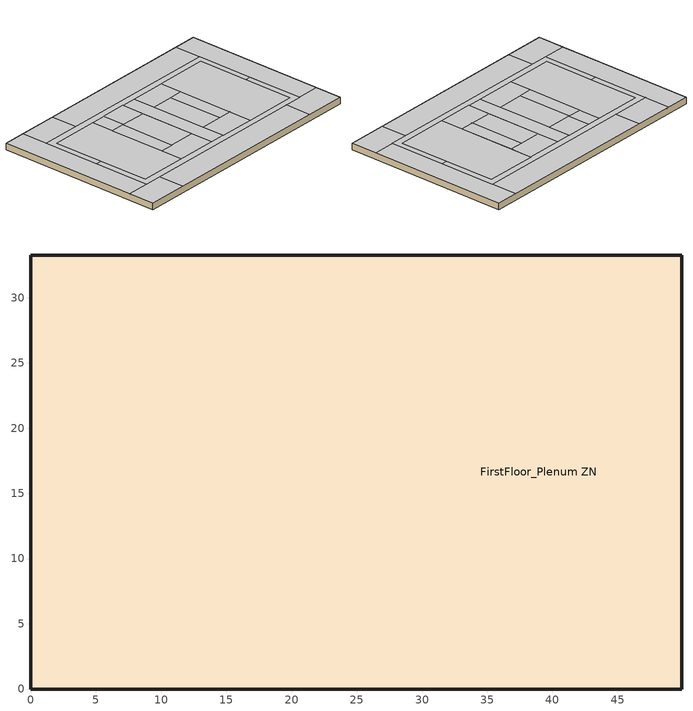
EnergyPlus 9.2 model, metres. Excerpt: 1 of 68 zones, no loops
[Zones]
FirstFloor_Plenum ZN
 floor to Lounge_Bot ZN (Typical Interior Floor): 33.34,5.34 33.34,0 16.57,0 16.57,5.34 z2.74
 floor to ActiveStorage_Bot_2 ZN (Typical Interior Floor): 33.67,11.04 33.67,6.56 26.48,6.56 26.48,11.04 z2.74
 floor to ConfRoom_Bot_2 ZN (Typical Interior Floor): 49.91,5.34 49.91,0 41.84,0 41.84,5.34 z2.74
 floor to ActiveStorage_Bot_4 ZN (Typical Interior Floor): 18.31,26.71 18.31,22.23 15.35,22.23 15.35,26.71 z2.74
 floor to EnclosedOffice_Bot_2 ZN (Typical Interior Floor): 49.91,33.27 49.91,5.34 45.41,5.34 45.41,33.27 z2.74
 floor to Stair_Bot_1 ZN (Typical Interior Floor): 18.1,22.23 18.1,11.04 15.35,11.04 15.35,22.23 z2.74
 floor to EnclosedOffice_Bot_3 ZN (Typical Interior Floor): 16.57,5.34 16.57,0 8.07,0 8.07,5.34 z2.74
 floor to Corridor_Bot_2 ZN (Typical Interior Floor): 45.41,27.93 45.41,16.64 44.19,16.64 44.19,26.71 5.72,26.71 5.72,16.64 4.5,16.64 4.5,27.93 z2.74
 floor to Dining_Bot ZN (Typical Interior Floor): 23.43,26.71 23.43,22.23 18.31,22.23 18.31,26.71 z2.74
 floor to ActiveStorage_Bot_3 ZN (Typical Interior Floor): 33.67,26.71 33.67,22.23 26.48,22.23 26.48,26.71 z2.74
 floor to Corridor_Bot_1 ZN (Typical Interior Floor): 45.41,16.64 45.41,5.34 4.5,5.34 4.5,16.64 5.72,16.64 5.72,6.56 44.19,6.56 44.19,16.64 z2.74
 floor to Mechanical_Bot ZN (Typical Interior Floor): 30.93,22.23 30.93,11.04 26.48,11.04 26.48,22.23 z2.74
 floor to Lobby_Bot ZN (Typical Interior Floor): 26.48,26.71 26.48,6.56 23.43,6.56 23.43,26.71 z2.74
 floor to ConfRoom_Bot_1 ZN (Typical Interior Floor): 8.07,5.34 8.07,0 0,0 0,5.34 z2.74
 floor to ClassRoom_Bot ZN (Typical Interior Floor): 10.08,33.27 10.08,27.93 4.5,27.93 4.5,33.27 z2.74
 floor to Restroom_Bot ZN (Typical Interior Floor): 23.43,22.23 23.43,11.04 18.1,11.04 18.1,22.23 z2.74
 floor to EnclosedOffice_Bot_4 ZN (Typical Interior Floor): 41.84,5.34 41.84,0 33.34,0 33.34,5.34 z2.74
 floor to ActiveStorage_Bot_1 ZN (Typical Interior Floor): 23.43,11.04 23.43,6.56 15.35,6.56 15.35,11.04 z2.74
 floor to Stair_Bot_2 ZN (Typical Interior Floor): 33.67,22.23 33.67,11.04 30.93,11.04 30.93,22.23 z2.74
 floor to EnclosedOffice_Bot_1 ZN (Typical Interior Floor): 4.5,33.27 4.5,5.34 0,5.34 0,33.27 z2.74
 floor to OpenOffice_Bot_2 ZN (Typical Interior Floor): 44.19,26.71 44.19,6.56 33.67,6.56 33.67,26.71 z2.74
 floor to OpenOffice_Bot_3 ZN (Typical Interior Floor): 45.41,33.27 45.41,27.93 10.08,27.93 10.08,33.27 z2.74
 floor to OpenOffice_Bot_1 ZN (Typical Interior Floor): 15.35,26.71 15.35,6.56 5.72,6.56 5.72,26.71 z2.74
 wall outside (Typical Insulated Steel Framed Exterior Wall R-18.18): 49.91,0 49.91,33.27 0,33.27 0,0 49.91,0 z2.74:3.96
 ceiling to EnclosedOffice_Mid_1 ZN (Typical Interior Ceiling): 4.5,5.34 4.5,33.27 0,33.27 0,5.34 z3.96
 ceiling to Dining_Mid ZN (Typical Interior Ceiling): 23.43,22.23 23.43,26.71 18.31,26.71 18.31,22.23 z3.96
 ceiling to OpenOffice_Mid_2 ZN (Typical Interior Ceiling): 44.19,6.56 44.19,26.71 33.67,26.71 33.67,6.56 z3.96
 ceiling to Stair_Mid_1 ZN (Typical Interior Ceiling): 18.1,11.04 18.1,22.23 15.35,22.23 15.35,11.04 z3.96
 ceiling to Corridor_Mid_2 ZN (Typical Interior Ceiling): 45.41,16.64 45.41,27.93 4.5,27.93 4.5,16.64 5.72,16.64 5.72,26.71 44.19,26.71 44.19,16.64 z3.96
 ceiling to ActiveStorage_Mid_2 ZN (Typical Interior Ceiling): 33.67,6.56 33.67,11.04 26.48,11.04 26.48,6.56 z3.96
 ceiling to Corridor_Mid_1 ZN (Typical Interior Ceiling): 45.41,5.34 45.41,16.64 44.19,16.64 44.19,6.56 5.72,6.56 5.72,16.64 4.5,16.64 4.5,5.34 z3.96
 ceiling to ActiveStorage_Mid_1 ZN (Typical Interior Ceiling): 23.43,6.56 23.43,11.04 15.35,11.04 15.35,6.56 z3.96
 ceiling to Stair_Mid_2 ZN (Typical Interior Ceiling): 33.67,11.04 33.67,22.23 30.93,22.23 30.93,11.04 z3.96
 ceiling to OpenOffice_Mid_1 ZN (Typical Interior Ceiling): 15.35,6.56 15.35,26.71 5.72,26.71 5.72,6.56 z3.96
 ceiling to OpenOffice_Mid_4 ZN (Typical Interior Ceiling): 41.84,0 41.84,5.34 8.07,5.34 8.07,0 z3.96
 ceiling to ConfRoom_Mid_1 ZN (Typical Interior Ceiling): 8.07,0 8.07,5.34 0,5.34 0,0 z3.96
 ceiling to Mechanical_Mid ZN (Typical Interior Ceiling): 30.93,11.04 30.93,22.23 26.48,22.23 26.48,11.04 z3.96
 ceiling to EnclosedOffice_Mid_3 ZN (Typical Interior Ceiling): 12.39,27.93 12.39,33.27 4.5,33.27 4.5,27.93 z3.96
 ceiling to ConfRoom_Mid_2 ZN (Typical Interior Ceiling): 49.91,0 49.91,5.34 41.84,5.34 41.84,0 z3.96
 ceiling to EnclosedOffice_Mid_2 ZN (Typical Interior Ceiling): 49.91,5.34 49.91,33.27 45.41,33.27 45.41,5.34 z3.96
 ceiling to OpenOffice_Mid_3 ZN (Typical Interior Ceiling): 45.41,27.93 45.41,33.27 12.39,33.27 12.39,27.93 z3.96
 ceiling to ActiveStorage_Mid_3 ZN (Typical Interior Ceiling): 33.67,22.23 33.67,26.71 26.48,26.71 26.48,22.23 z3.96
 ceiling to Lobby_Mid ZN (Typical Interior Ceiling): 26.48,6.56 26.48,26.71 23.43,26.71 23.43,6.56 z3.96
 ceiling to Restroom_Mid ZN (Typical Interior Ceiling): 23.43,11.04 23.43,22.23 18.1,22.23 18.1,11.04 z3.96
 ceiling to ActiveStorage_Mid_4 ZN (Typical Interior Ceiling): 18.31,22.23 18.31,26.71 15.35,26.71 15.35,22.23 z3.96
[Building]
-MediumOfficeDetailed-ASHRAE 169-2006-5A created: 2020-01-27 09:25:39 -0800: Terrain=City
[Site:Location]
Chicago Ohare Intl Ap_IL_USA: Latitude {deg}=41.98; Longitude {deg}=-87.92; Time Zone {hr}=-6; Elevation {m}=201
[SizingPeriod:DesignDay] Day of Month=21; Dry-Bulb Temperature Range Modifier Type=DefaultMultipliers; Humidity Condition Type=Wetbulb; Barometric Pressure {Pa}=98934; Rain Indicator=No; Snow Indicator=No; Daylight Saving Time Indicator=No
Name | Month | Day Type | Maximum Dry-Bulb Temperature {C} | Daily Dry-Bulb Temperature Range {deltaC} | Wetbulb or DewPoint at Maximum Dry-Bulb {C} | Wind Speed {m/s} | Wind Direction {deg} | Solar Model Indicator | ASHRAE Clear Sky Optical Depth for Beam Irradiance (taub) | ASHRAE Clear Sky Optical Depth for Diffuse Irradiance (taud) | Sky Clearness
Chicago Ohare Intl Ap Ann Clg .4% Condns DB=>MWB | 7 | SummerDesignDay | 33.3 | 10.5 | 23.7 | 5.2 | 230 | ASHRAETau | 0.455 | 2.05
Chicago Ohare Intl Ap Ann Htg 99.6% Condns DB | 1 | WinterDesignDay | -20 | 0 | -20 | 4.9 | 270 | ASHRAEClearSky |  |  | 0
[Site:GroundTemperature:BuildingSurface]
19.527, 19.502, 19.536, 19.598, 20.002, 21.64, 22.225, 22.375, 21.449, 20.121, 19.802, 19.633
[Site:WaterMainsTemperature]
Calculation Method=Correlation; Annual Average Outdoor Air Temperature {C}=9.925; Maximum Difference In Monthly Average Outdoor Air Temperatures {deltaC}=28.7
[Material] Thermal Absorptance=0.9; Solar Absorptance=0.7; Visible Absorptance=0.7
Name | Roughness | Thickness {m} | Conductivity {W/m-K} | Density {kg/m3} | Specific Heat {J/kg-K}
100mm Normalweight concrete floor | MediumSmooth | 0.1016 | 2.31 | 2322 | 832
25mm Stucco | Smooth | 0.0254 | 0.72 | 1856 | 840
5/8 in. Gypsum Board | MediumSmooth | 0.0159 | 0.16 | 800 | 1090
Std Wood 6inch | MediumSmooth | 0.15 | 0.12 | 540 | 1210
[Material:NoMass] Thermal Absorptance=0.9; Solar Absorptance=0.7
Name | Roughness | Thermal Resistance {m2-K/W} | Visible Absorptance
CP02 CARPET PAD | VeryRough | 0.21648 | 0.8
Typical Insulation R-16.0 | Smooth | 2.81828 | 0.7
[Construction]
InteriorFurnishings: Std Wood 6inch
Typical Insulated Steel Framed Exterior Wall R-18.18: 25mm Stucco, 5/8 in. Gypsum Board, Typical Insulation R-16.0, 5/8 in. Gypsum Board
Typical Interior Ceiling: CP02 CARPET PAD, 100mm Normalweight concrete floor
Typical Interior Floor: 100mm Normalweight concrete floor, CP02 CARPET PAD
[Zone]
FirstFloor_Plenum ZN: Part of Total Floor Area=No
[InternalMass]
FirstFloor_Plenum Mass: Construction=InteriorFurnishings; Zone or ZoneList=FirstFloor_Plenum ZN; Surface Area {m2}=3321.48
[ZoneInfiltration:DesignFlowRate]
FirstFloor_Plenum Infiltration: Zone or ZoneList=FirstFloor_Plenum ZN; Schedule=Always On Discrete; Design Flow Rate Calculation Method=Flow/ExteriorArea; Flow per Exterior Surface Area {m3/s-m2}=0.000569573; Constant Term Coefficient=0; Temperature Term Coefficient=0; Velocity Term Coefficient=0.224; Velocity Squared Term Coefficient=0
[Exterior:Lights] Control Option=AstronomicalClock
Name | Schedule | Design Level {W}
NonDimming Exterior Lights Def | OfficeMedium Exterior_lighting_schedule_a | 623.03
Occ Sensing Exterior Lights Def | OfficeMedium Exterior_lighting_schedule_b | 7476.45
[AirLoopHVAC:ReturnPlenum]
Air Loop HVAC Return Plenum 1: Zone=FirstFloor_Plenum ZN
[Schedule:Day:Interval]
OfficeMedium Exterior_lighting_schedule_a Default; OfficeMedium Exterior_lighting_schedule_a Summer Design Day; OfficeMedium Exterior_lighting_schedule_a Winter Design Day: No, 06:00, 0, 24:00, 1
OfficeMedium Exterior_lighting_schedule_b Default; OfficeMedium Exterior_lighting_schedule_b Summer Design Day; OfficeMedium Exterior_lighting_schedule_b Winter Design Day: No, 06:00, 0.7, 24:00, 1
[Schedule:Week:Daily]
OfficeMedium Exterior_lighting_schedule_a Week Rule - Jan1-Dec31: OfficeMedium Exterior_lighting_schedule_a Default, OfficeMedium Exterior_lighting_schedule_a Default, OfficeMedium Exterior_lighting_schedule_a Default, OfficeMedium Exterior_lighting_schedule_a Default, OfficeMedium Exterior_lighting_schedule_a Default, OfficeMedium Exterior_lighting_schedule_a Default, OfficeMedium Exterior_lighting_schedule_a Default, OfficeMedium Exterior_lighting_schedule_a Default, OfficeMedium Exterior_lighting_schedule_a Summer Design Day, OfficeMedium Exterior_lighting_schedule_a Winter Design Day, OfficeMedium Exterior_lighting_schedule_a Default, OfficeMedium Exterior_lighting_schedule_a Default
OfficeMedium Exterior_lighting_schedule_b Week Rule - Jan1-Dec31: OfficeMedium Exterior_lighting_schedule_b Default, OfficeMedium Exterior_lighting_schedule_b Default, OfficeMedium Exterior_lighting_schedule_b Default, OfficeMedium Exterior_lighting_schedule_b Default, OfficeMedium Exterior_lighting_schedule_b Default, OfficeMedium Exterior_lighting_schedule_b Default, OfficeMedium Exterior_lighting_schedule_b Default, OfficeMedium Exterior_lighting_schedule_b Default, OfficeMedium Exterior_lighting_schedule_b Summer Design Day, OfficeMedium Exterior_lighting_schedule_b Winter Design Day, OfficeMedium Exterior_lighting_schedule_b Default, OfficeMedium Exterior_lighting_schedule_b Default
[Schedule:Year]
OfficeMedium Exterior_lighting_schedule_a: OfficeMedium Exterior_lighting_schedule_a Week Rule - Jan1-Dec31, 1, 1, 12, 31
OfficeMedium Exterior_lighting_schedule_b: OfficeMedium Exterior_lighting_schedule_b Week Rule - Jan1-Dec31, 1, 1, 12, 31
[Schedule:Constant]
Always On Discrete: Hourly Value=1
